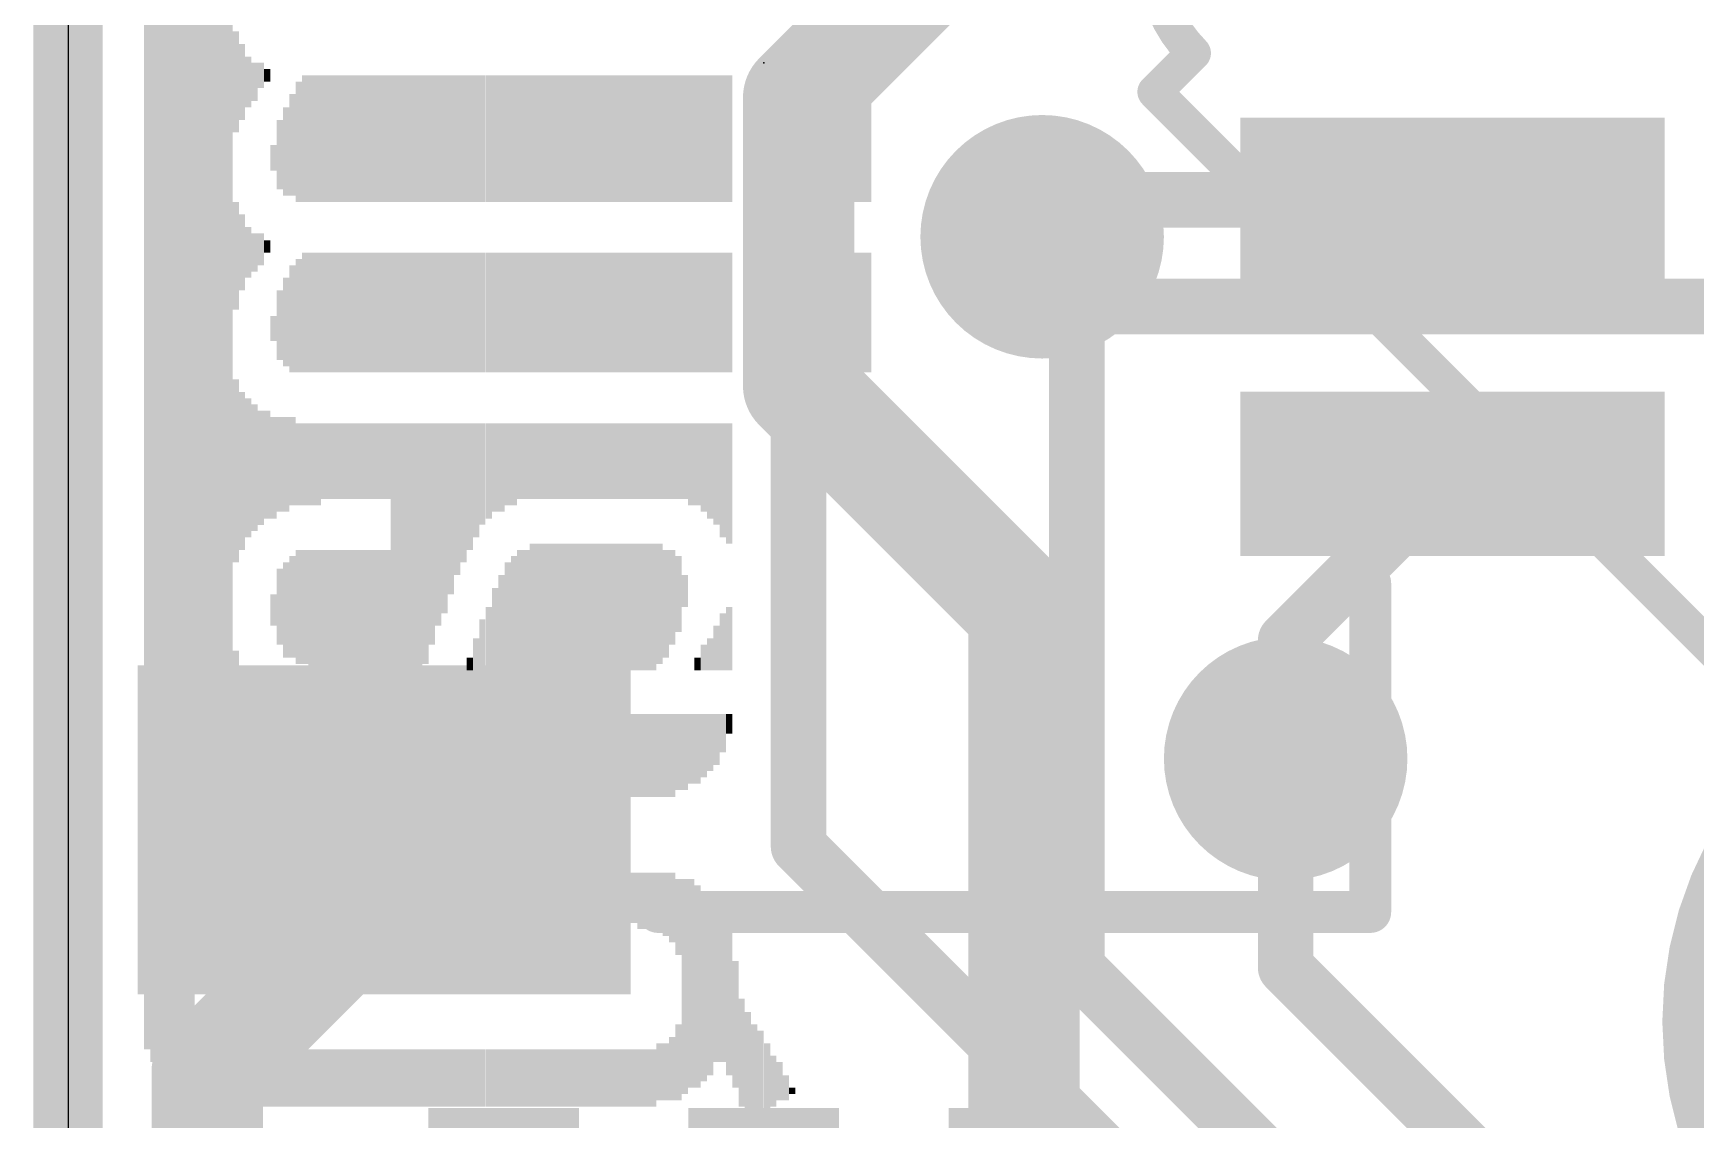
# Model space of a CAD drawing. Extents: x -0.1 to 25.5, y -0.1 to 25.5.
# Drawn here: x -0.13 to 5.94, y 8.84 to 12.81 of the extents above; entities that cross this region are included whole.
import ezdxf

# ---------------------------------------------------------------- set-up
doc = ezdxf.new("R2010")
doc.units = 0
for name, color, linetype in [('1', 12, 'CONTINUOUS'), ('16', 132, 'CONTINUOUS'), ('17', 110, 'CONTINUOUS'), ('18', 110, 'CONTINUOUS'), ('20', 53, 'CONTINUOUS'), ('21', 40, 'CONTINUOUS'), ('22', 6, 'CONTINUOUS'), ('23', 53, 'CONTINUOUS')]:
    doc.layers.add(name, color=color, linetype=linetype)

# ---------------------------------------------------------------- blocks, each defined once
blk = doc.blocks.new('RECT')
blk.add_solid([(-0.5, -0.5), (0.5, -0.5), (-0.5, 0.5), (0.5, 0.5)])
blk = doc.blocks.new('LONGP100')
at = {"const_width": 1}
blk.add_lwpolyline([(-0.5, 0), (0.5, 0)], dxfattribs=at)
at = {"const_width": 0.5}
for points in [[(-0.5, 0.25, 1), (-0.5, -0.25)], [(0.5, -0.25, 1), (0.5, 0.25)]]:
    blk.add_lwpolyline(points, format="xyb", dxfattribs=at)
blk = doc.blocks.new('ROUNDV')
at = {"const_width": 0.5}
blk.add_lwpolyline([(0, -0.25, 1), (0, 0.25, 1), (0, -0.25)], format="xyb", dxfattribs=at)

msp = doc.modelspace()

# ---------------------------------------------------------------- linework, layer by layer
at = {"layer": '1'}
for points, const_width in [([(0, 0), (0, 25.4)], 0.254), ([(2.667, 12.573), (3.294, 13.2)], 0.4064), ([(2.667, 11.5211), (2.667, 12.573)], 0.4064), ([(3.691, 12.2), (3.556, 12.065)], 0.2032), ([(5.054, 12.2), (3.691, 12.2)], 0.2032), ([(3.49, 10.6981), (2.667, 11.5211)], 0.4064), ([(5.054, 11.2), (4.445, 10.591)], 0.2032), ([(3.49, 8.2851), (3.49, 10.6981)], 0.4064), ([(4.445, 10.591), (4.445, 10.16)], 0.2032), ([(1.154, 9.9), (1.154, 9.663)], 0.4064), ([(1.154, 9.663), (0.508, 9.017)], 0.4064), ([(0.508, 9.017), (0.508, 8.636)], 0.4064)]:
    msp.add_lwpolyline(points, dxfattribs=dict(at, const_width=const_width))
for points, const_width in [([(2.7686, 12.573, 1), (2.5654, 12.573)], 0.2032), ([(2.5952, 12.6448, 1), (2.7388, 12.5012)], 0.2032), ([(3.691, 12.2508, 1), (3.691, 12.1492)], 0.1016), ([(3.7269, 12.1641, 1), (3.6551, 12.2359)], 0.1016), ([(5.054, 12.1492, 1), (5.054, 12.2508)], 0.1016), ([(3.5201, 12.1009, 1), (3.5919, 12.0291)], 0.1016), ([(2.7388, 11.5929, 1), (2.5952, 11.4493)], 0.2032), ([(2.5654, 11.5211, 1), (2.7686, 11.5211)], 0.2032), ([(5.0899, 11.1641, 1), (5.0181, 11.2359)], 0.1016), ([(3.5916, 10.6981, 1), (3.3884, 10.6981)], 0.2032), ([(3.4182, 10.6263, 1), (3.5618, 10.7699)], 0.2032), ([(4.4958, 10.591, 1), (4.3942, 10.591)], 0.1016), ([(4.4091, 10.6269, 1), (4.4809, 10.5551)], 0.1016), ([(4.3942, 10.16, 1), (4.4958, 10.16)], 0.1016), ([(1.2556, 9.9, 1), (1.0524, 9.9)], 0.2032), ([(1.2258, 9.5912, 1), (1.0822, 9.7348)], 0.2032), ([(1.0524, 9.663, 1), (1.2556, 9.663)], 0.2032), ([(0.6096, 9.017, 1), (0.4064, 9.017)], 0.2032), ([(0.4362, 9.0888, 1), (0.5798, 8.9452)], 0.2032)]:
    msp.add_lwpolyline(points, format="xyb", dxfattribs=dict(at, const_width=const_width))
at = {"layer": '16'}
for points, const_width in [([(0, 0), (0, 25.4)], 0.254), ([(2.921, 15.494), (2.921, 12.7)], 0.2032), ([(2.921, 12.7), (2.667, 12.446)], 0.2032), ([(2.667, 12.446), (2.667, 9.8393)], 0.2032), ([(3.556, 12.065), (3.683, 11.938)], 0.2032), ([(3.556, 12.065), (3.81, 11.811)], 0.2032), ([(3.683, 11.938), (3.683, 9.398)], 0.2032), ([(8.128, 11.811), (3.81, 11.811)], 0.2032), ([(4.445, 10.16), (4.445, 9.398)], 0.2032), ([(2.667, 9.8393), (6.604, 5.9023)], 0.2032), ([(3.683, 9.398), (8.89, 4.191)], 0.2032), ([(4.445, 9.398), (11.303, 2.54)], 0.2032)]:
    msp.add_lwpolyline(points, dxfattribs=dict(at, const_width=const_width))
at = {"layer": '16', "const_width": 0.1016}
for points in [[(2.8702, 12.7, 1), (2.9718, 12.7)], [(2.9569, 12.6641, 1), (2.8851, 12.7359)], [(2.7178, 12.446, 1), (2.6162, 12.446)], [(2.6311, 12.4819, 1), (2.7029, 12.4101)], [(3.5919, 12.1009, 1), (3.5201, 12.0291)], [(3.5919, 12.1009, 1), (3.5201, 12.0291)], [(3.7338, 11.938, 1), (3.6322, 11.938)], [(3.6471, 11.9021, 1), (3.7189, 11.9739)], [(3.81, 11.8618, 1), (3.81, 11.7602)], [(3.7741, 11.7751, 1), (3.8459, 11.8469)], [(4.4958, 10.16, 1), (4.3942, 10.16)], [(2.7029, 9.8752, 1), (2.6311, 9.8033)], [(2.6162, 9.8393, 1), (2.7178, 9.8393)], [(3.7189, 9.4339, 1), (3.6471, 9.3621)], [(4.4809, 9.4339, 1), (4.4091, 9.3621)], [(3.6322, 9.398, 1), (3.7338, 9.398)], [(4.3942, 9.398, 1), (4.4958, 9.398)]]:
    msp.add_lwpolyline(points, format="xyb", dxfattribs=at)
at = {"layer": '20'}
msp.add_line((0, 22.86), (0, 2.54), dxfattribs=at)
at = {"layer": '21', "const_width": 0.1524}
for points in [[(0.454, 14.8), (0.454, 10.6)], [(4.754, 10.8), (4.754, 9.6)], [(4.754, 9.6), (2.154, 9.6)]]:
    msp.add_lwpolyline(points, dxfattribs=at)
at = {"layer": '21', "const_width": 0.0762}
for points in [[(4.7921, 10.8, 1), (4.7159, 10.8)], [(0.4159, 10.6, 1), (0.4921, 10.6)], [(2.154, 9.6381, 1), (2.154, 9.5619)], [(4.754, 9.5619, 1), (4.754, 9.6381)], [(4.7159, 9.6, 1), (4.7921, 9.6)]]:
    msp.add_lwpolyline(points, format="xyb", dxfattribs=at)
at = {"layer": '22'}
for points, const_width in [([(4.1087, 13.4425, 0.4142), (4.1087, 12.7354)], 0.127), ([(4.1311, 12.7129, 1), (4.0862, 12.7578)], 0.0635), ([(4.0862, 12.7129, 1), (4.1311, 12.7578)], 0.0635), ([(3.9897, 12.6164, 1), (3.9448, 12.5715)], 0.0635), ([(3.9448, 12.6164, 1), (3.9897, 12.5715)], 0.0635)]:
    msp.add_lwpolyline(points, format="xyb", dxfattribs=dict(at, const_width=const_width))
at = {"layer": '22', "const_width": 0.127}
for points in [[(4.1087, 12.7354), (3.9672, 12.5939)], [(3.9672, 12.5939), (12.5939, 3.9672)]]:
    msp.add_lwpolyline(points, dxfattribs=at)
at = {"layer": '23'}
msp.add_point((2.54, 12.7), dxfattribs=at)

# ---------------------------------------------------------------- block references
at = {"layer": '1'}
for p, xscale, yscale in [((5.054, 12.2), 1.55, 0.6), ((5.054, 11.2), 1.55, 0.6), ((1.154, 9.9), 1.8, 1.2)]:
    msp.add_blockref('RECT', p, dxfattribs=dict(at, xscale=xscale, yscale=yscale))
at = {"layer": '1', "xscale": 0.55, "yscale": 1.2, "rotation": 180}
for p in [(1.59, 8.2851), (2.54, 8.2851), (3.49, 8.2851)]:
    msp.add_blockref('RECT', p, dxfattribs=at)
at = {"layer": '17', "xscale": 2.8, "yscale": 2.8, "rotation": 315}
msp.add_blockref('LONGP100', (8.2099, 8.2099), dxfattribs=at)
msp.add_blockref('LONGP100', (8.2099, 8.2099), dxfattribs=at)
at = {"layer": '18', "xscale": 0.889, "yscale": 0.889}
for p in [(3.556, 12.065), (3.556, 12.065), (4.445, 10.16), (4.445, 10.16)]:
    msp.add_blockref('ROUNDV', p, dxfattribs=at)
at = {"layer": '22', "rotation": 270}
for p, xscale, yscale in [((0.2887, 12.8956), 5.2883, 0.0231), ((0.3118, 12.8613), 5.3569, 0.0231), ((0.3349, 12.8384), 5.4026, 0.0231), ((0.358, 12.827), 5.4254, 0.0231), ((0.381, 12.8156), 5.4483, 0.0229), ((0.404, 12.8041), 5.4712, 0.0231), ((0.4271, 12.8041), 5.4712, 0.0231), ((0.4502, 12.7927), 5.494, 0.0231), ((0.4733, 12.7927), 5.494, 0.0231), ((0.4964, 12.78), 5.5194, 0.0231), ((0.5196, 12.78), 5.5194, 0.0231), ((0.5427, 12.78), 5.5194, 0.0231), ((0.5658, 12.78), 5.5194, 0.0231), ((0.5889, 12.78), 5.5194, 0.0231), ((0.612, 12.6302), 0.3683, 0.0231), ((0.635, 12.6302), 0.2769, 0.0229), ((0.658, 12.6302), 0.1854, 0.0231), ((0.6811, 12.6302), 0.1397, 0.0231), ((0.7042, 12.6543), 0.0914, 0.0231), ((0.7273, 12.6543), 0.0457, 0.0231), ((0.8429, 12.4117), 0.4394, 0.0231), ((0.866, 12.4231), 0.4623, 0.0231), ((0.889, 12.4231), 0.4623, 0.0229), ((0.912, 12.4231), 0.4623, 0.0231), ((0.9351, 12.4231), 0.4623, 0.0231), ((0.9582, 12.4231), 0.4623, 0.0231), ((0.9813, 12.4231), 0.4623, 0.0231), ((1.0044, 12.4231), 0.4623, 0.0231), ((1.0276, 12.4231), 0.4623, 0.0231), ((1.0507, 12.4231), 0.4623, 0.0231), ((1.0738, 12.4231), 0.4623, 0.0231), ((1.0969, 12.4231), 0.4623, 0.0231), ((1.12, 12.4231), 0.4623, 0.0231), ((1.143, 12.4231), 0.4623, 0.0229), ((1.166, 12.4231), 0.4623, 0.0231), ((1.1891, 12.4231), 0.4623, 0.0231), ((1.2122, 12.4231), 0.4623, 0.0231), ((1.2353, 12.4231), 0.4623, 0.0231), ((1.2584, 12.4231), 0.4623, 0.0231), ((1.2816, 12.4231), 0.4623, 0.0231), ((1.3047, 12.4231), 0.4623, 0.0231), ((1.3278, 12.4231), 0.4623, 0.0231), ((1.3509, 12.4231), 0.4623, 0.0231), ((1.374, 12.4231), 0.4623, 0.0231), ((1.397, 12.4231), 0.4623, 0.0229), ((1.42, 12.4231), 0.4623, 0.0231), ((1.4431, 12.4231), 0.4623, 0.0231), ((1.4662, 12.4231), 0.4623, 0.0231), ((1.4893, 12.4231), 0.4623, 0.0231), ((1.5124, 12.4231), 0.4623, 0.0231), ((1.5356, 12.4231), 0.4623, 0.0231), ((1.5587, 12.4231), 0.4623, 0.0231), ((1.5818, 12.4231), 0.4623, 0.0231), ((1.6049, 12.4231), 0.4623, 0.0231), ((1.628, 12.4231), 0.4623, 0.0231), ((1.651, 12.4231), 0.4623, 0.0229), ((1.674, 12.4231), 0.4623, 0.0231), ((1.6971, 12.4231), 0.4623, 0.0231), ((1.7202, 12.4231), 0.4623, 0.0231), ((1.7433, 12.4231), 0.4623, 0.0231), ((1.7664, 12.4231), 0.4623, 0.0231), ((1.7896, 12.4231), 0.4623, 0.0231), ((1.8127, 12.4231), 0.4623, 0.0231), ((1.8358, 12.4231), 0.4623, 0.0231), ((1.8589, 12.4231), 0.4623, 0.0231), ((1.882, 12.4231), 0.4623, 0.0231), ((1.905, 12.4231), 0.4623, 0.0229), ((1.928, 12.4231), 0.4623, 0.0231), ((1.9511, 12.4231), 0.4623, 0.0231), ((1.9742, 12.4231), 0.4623, 0.0231), ((1.9973, 12.4231), 0.4623, 0.0231), ((2.0204, 12.4231), 0.4623, 0.0231), ((2.0436, 12.4231), 0.4623, 0.0231), ((2.0667, 12.4231), 0.4623, 0.0231), ((2.0898, 12.4231), 0.4623, 0.0231), ((2.1129, 12.4231), 0.4623, 0.0231), ((2.136, 12.4231), 0.4623, 0.0231), ((2.159, 12.4231), 0.4623, 0.0229), ((2.182, 12.4231), 0.4623, 0.0231), ((2.2051, 12.4231), 0.4623, 0.0231), ((2.2282, 12.4231), 0.4623, 0.0231), ((2.2513, 12.4231), 0.4623, 0.0231), ((2.2744, 12.4231), 0.4623, 0.0231), ((2.2976, 12.4231), 0.4623, 0.0231), ((2.3207, 12.4231), 0.4623, 0.0231), ((2.3438, 12.4231), 0.4623, 0.0231), ((2.3669, 12.4231), 0.4623, 0.0231), ((2.39, 12.4231), 0.4623, 0.0231), ((2.413, 12.4231), 0.4623, 0.0229), ((2.5053, 12.4231), 0.4623, 0.0231), ((2.5284, 12.4231), 0.4623, 0.0231), ((2.5516, 12.4231), 0.4623, 0.0231), ((2.5747, 12.4231), 0.4623, 0.0231), ((2.5978, 12.4231), 0.4623, 0.0231), ((2.6209, 12.4231), 0.4623, 0.0231), ((2.644, 12.4231), 0.4623, 0.0231), ((2.667, 12.4231), 0.4623, 0.0229), ((2.69, 12.4231), 0.4623, 0.0231), ((2.7131, 12.4231), 0.4623, 0.0231), ((2.7362, 12.4231), 0.4623, 0.0231), ((2.7593, 12.4231), 0.4623, 0.0231), ((2.7824, 12.4231), 0.4623, 0.0231), ((2.8056, 12.4231), 0.4623, 0.0231), ((2.8287, 12.4231), 0.4623, 0.0231), ((2.8518, 12.4231), 0.4623, 0.0231), ((2.8749, 12.4231), 0.4623, 0.0231), ((2.898, 12.4231), 0.4623, 0.0231), ((2.921, 12.4231), 0.4623, 0.0229), ((0.8198, 12.4003), 0.3708, 0.0231), ((0.7967, 12.3762), 0.3226, 0.0231), ((0.7736, 12.3647), 0.254, 0.0231), ((0.7504, 12.3533), 0.094, 0.0231), ((0.612, 11.9952), 0.3937, 0.0231), ((0.635, 12.0079), 0.2769, 0.0229), ((0.658, 12.0079), 0.1854, 0.0231), ((0.6811, 12.0079), 0.1397, 0.0231), ((0.7042, 12.0193), 0.1168, 0.0231), ((0.7273, 12.0294), 0.0457, 0.0231), ((0.8198, 11.7653), 0.3912, 0.0231), ((0.8429, 11.7767), 0.414, 0.0231), ((0.866, 11.7881), 0.4369, 0.0231), ((0.889, 11.7881), 0.4369, 0.0229), ((0.912, 11.7881), 0.4369, 0.0231), ((0.9351, 11.7881), 0.4369, 0.0231), ((0.9582, 11.7881), 0.4369, 0.0231), ((0.9813, 11.7881), 0.4369, 0.0231), ((1.0044, 11.7881), 0.4369, 0.0231), ((1.0276, 11.7881), 0.4369, 0.0231), ((1.0507, 11.7881), 0.4369, 0.0231), ((1.0738, 11.7881), 0.4369, 0.0231), ((1.0969, 11.7881), 0.4369, 0.0231), ((1.12, 11.7881), 0.4369, 0.0231), ((1.143, 11.7881), 0.4369, 0.0229), ((1.166, 11.7881), 0.4369, 0.0231), ((1.1891, 11.7881), 0.4369, 0.0231), ((1.2122, 11.7881), 0.4369, 0.0231), ((1.2353, 11.7881), 0.4369, 0.0231), ((1.2584, 11.7881), 0.4369, 0.0231), ((1.2816, 11.7881), 0.4369, 0.0231), ((1.3047, 11.7881), 0.4369, 0.0231), ((1.3278, 11.7881), 0.4369, 0.0231), ((1.3509, 11.7881), 0.4369, 0.0231), ((1.374, 11.7881), 0.4369, 0.0231), ((1.397, 11.7881), 0.4369, 0.0229), ((1.42, 11.7881), 0.4369, 0.0231), ((1.4431, 11.7881), 0.4369, 0.0231), ((1.4662, 11.7881), 0.4369, 0.0231), ((1.4893, 11.7881), 0.4369, 0.0231), ((1.5124, 11.7881), 0.4369, 0.0231), ((1.5356, 11.7881), 0.4369, 0.0231), ((1.5587, 11.7881), 0.4369, 0.0231), ((1.5818, 11.7881), 0.4369, 0.0231), ((1.6049, 11.7881), 0.4369, 0.0231), ((1.628, 11.7881), 0.4369, 0.0231), ((1.651, 11.7881), 0.4369, 0.0229), ((1.674, 11.7881), 0.4369, 0.0231), ((1.6971, 11.7881), 0.4369, 0.0231), ((1.7202, 11.7881), 0.4369, 0.0231), ((1.7433, 11.7881), 0.4369, 0.0231), ((1.7664, 11.7881), 0.4369, 0.0231), ((1.7896, 11.7881), 0.4369, 0.0231), ((1.8127, 11.7881), 0.4369, 0.0231), ((1.8358, 11.7881), 0.4369, 0.0231), ((1.8589, 11.7881), 0.4369, 0.0231), ((1.882, 11.7881), 0.4369, 0.0231), ((1.905, 11.7881), 0.4369, 0.0229), ((1.928, 11.7881), 0.4369, 0.0231), ((1.9511, 11.7881), 0.4369, 0.0231), ((1.9742, 11.7881), 0.4369, 0.0231), ((1.9973, 11.7881), 0.4369, 0.0231), ((2.0204, 11.7881), 0.4369, 0.0231), ((2.0436, 11.7881), 0.4369, 0.0231), ((2.0667, 11.7881), 0.4369, 0.0231), ((2.0898, 11.7881), 0.4369, 0.0231), ((2.1129, 11.7881), 0.4369, 0.0231), ((2.136, 11.7881), 0.4369, 0.0231), ((2.159, 11.7881), 0.4369, 0.0229), ((2.182, 11.7881), 0.4369, 0.0231), ((2.2051, 11.7881), 0.4369, 0.0231), ((2.2282, 11.7881), 0.4369, 0.0231), ((2.2513, 11.7881), 0.4369, 0.0231), ((2.2744, 11.7881), 0.4369, 0.0231), ((2.2976, 11.7881), 0.4369, 0.0231), ((2.3207, 11.7881), 0.4369, 0.0231), ((2.3438, 11.7881), 0.4369, 0.0231), ((2.3669, 11.7881), 0.4369, 0.0231), ((2.39, 11.7881), 0.4369, 0.0231), ((2.413, 11.7881), 0.4369, 0.0229), ((2.5053, 11.7881), 0.4369, 0.0231), ((2.5284, 11.7881), 0.4369, 0.0231), ((2.5516, 11.7881), 0.4369, 0.0231), ((2.5747, 11.7881), 0.4369, 0.0231), ((2.5978, 11.7881), 0.4369, 0.0231), ((2.6209, 11.7881), 0.4369, 0.0231), ((2.644, 11.7881), 0.4369, 0.0231), ((2.667, 11.7881), 0.4369, 0.0229), ((2.69, 11.7881), 0.4369, 0.0231), ((2.7131, 11.7881), 0.4369, 0.0231), ((2.7362, 11.7881), 0.4369, 0.0231), ((2.7593, 11.7881), 0.4369, 0.0231), ((2.7824, 11.7881), 0.4369, 0.0231), ((2.8056, 11.7881), 0.4369, 0.0231), ((2.8287, 11.7881), 0.4369, 0.0231), ((2.8518, 11.7881), 0.4369, 0.0231), ((2.8749, 11.7881), 0.4369, 0.0231), ((2.898, 11.7881), 0.4369, 0.0231), ((2.921, 11.7881), 0.4369, 0.0229), ((0.7967, 11.7538), 0.3226, 0.0231), ((0.7736, 11.7424), 0.254, 0.0231), ((0.7504, 11.7297), 0.0914, 0.0231), ((0.612, 11.2103), 0.668, 0.0231), ((0.635, 11.2103), 0.5766, 0.0229), ((0.658, 11.2217), 0.508, 0.0231), ((0.6811, 11.2217), 0.4623, 0.0231), ((0.7042, 11.2217), 0.4166, 0.0231), ((0.7273, 11.2332), 0.3937, 0.0231), ((0.7504, 11.2217), 0.3708, 0.0231), ((0.7736, 11.2344), 0.3454, 0.0231), ((0.7967, 11.2344), 0.3454, 0.0231), ((0.8198, 11.2459), 0.3226, 0.0231), ((0.8429, 11.2344), 0.2997, 0.0231), ((0.866, 11.2344), 0.2997, 0.0231), ((0.889, 11.2344), 0.2997, 0.0229), ((0.912, 11.2344), 0.2997, 0.0231), ((0.9351, 11.2459), 0.2769, 0.0231), ((0.9582, 11.2459), 0.2769, 0.0231), ((0.9813, 11.2459), 0.2769, 0.0231), ((1.0044, 11.2459), 0.2769, 0.0231), ((1.0276, 11.2459), 0.2769, 0.0231), ((1.0507, 11.2459), 0.2769, 0.0231), ((1.0738, 11.2459), 0.2769, 0.0231), ((1.0969, 11.2459), 0.2769, 0.0231), ((1.12, 11.2459), 0.2769, 0.0231), ((1.143, 11.2459), 0.2769, 0.0229), ((1.166, 11.2459), 0.2769, 0.0231), ((1.1891, 10.9334), 0.9017, 0.0231), ((1.2122, 10.9334), 0.9017, 0.0231), ((1.2353, 10.9334), 0.9017, 0.0231), ((1.2584, 10.9334), 0.9017, 0.0231), ((1.2816, 10.9334), 0.9017, 0.0231), ((1.3047, 10.9449), 0.8788, 0.0231), ((1.3278, 10.9804), 0.8077, 0.0231), ((1.3509, 11.0147), 0.7391, 0.0231), ((1.374, 11.0376), 0.6934, 0.0231), ((1.397, 11.0719), 0.6248, 0.0229), ((1.42, 11.1074), 0.5537, 0.0231), ((1.4431, 11.1303), 0.508, 0.0231), ((1.4662, 11.1531), 0.4623, 0.0231), ((1.4893, 11.176), 0.4166, 0.0231), ((1.5124, 11.1989), 0.3708, 0.0231), ((1.5356, 11.2103), 0.348, 0.0231), ((1.5587, 11.223), 0.3226, 0.0231), ((1.5818, 11.223), 0.3226, 0.0231), ((1.6049, 11.2344), 0.2997, 0.0231), ((1.628, 11.2344), 0.2997, 0.0231), ((1.651, 11.2459), 0.2769, 0.0229), ((1.674, 11.2459), 0.2769, 0.0231), ((1.6971, 11.2459), 0.2769, 0.0231), ((1.7202, 11.2459), 0.2769, 0.0231), ((1.7433, 11.2459), 0.2769, 0.0231), ((1.7664, 11.2459), 0.2769, 0.0231), ((1.7896, 11.2459), 0.2769, 0.0231), ((1.8127, 11.2459), 0.2769, 0.0231), ((1.8358, 11.2459), 0.2769, 0.0231), ((1.8589, 11.2459), 0.2769, 0.0231), ((1.882, 11.2459), 0.2769, 0.0231), ((1.905, 11.2459), 0.2769, 0.0229), ((1.928, 11.2459), 0.2769, 0.0231), ((1.9511, 11.2459), 0.2769, 0.0231), ((1.9742, 11.2459), 0.2769, 0.0231), ((1.9973, 11.2459), 0.2769, 0.0231), ((2.0204, 11.2459), 0.2769, 0.0231), ((2.0436, 11.2459), 0.2769, 0.0231), ((2.0667, 11.2459), 0.2769, 0.0231), ((2.0898, 11.2459), 0.2769, 0.0231), ((2.1129, 11.2459), 0.2769, 0.0231), ((2.136, 11.2459), 0.2769, 0.0231), ((2.159, 11.2459), 0.2769, 0.0229), ((2.182, 11.2459), 0.2769, 0.0231), ((2.2051, 11.2459), 0.2769, 0.0231), ((2.2282, 11.2459), 0.2769, 0.0231), ((2.2513, 11.2459), 0.2769, 0.0231), ((2.2744, 11.2344), 0.2997, 0.0231), ((2.2976, 11.2344), 0.2997, 0.0231), ((2.3207, 11.223), 0.3226, 0.0231), ((2.3438, 11.2103), 0.348, 0.0231), ((2.3669, 11.1989), 0.3708, 0.0231), ((2.39, 11.176), 0.4166, 0.0231), ((2.413, 11.1646), 0.4394, 0.0229), ((1.6971, 10.7137), 0.4623, 0.0231), ((1.7202, 10.7137), 0.4623, 0.0231), ((1.7433, 10.7137), 0.4623, 0.0231), ((1.7664, 10.7137), 0.4623, 0.0231), ((1.7896, 10.7137), 0.4623, 0.0231), ((1.8127, 10.7137), 0.4623, 0.0231), ((1.8358, 10.7137), 0.4623, 0.0231), ((1.8589, 10.7137), 0.4623, 0.0231), ((1.882, 10.7137), 0.4623, 0.0231), ((1.905, 10.7137), 0.4623, 0.0229), ((1.928, 10.7137), 0.4623, 0.0231), ((1.9511, 10.7137), 0.4623, 0.0231), ((1.9742, 10.7137), 0.4623, 0.0231), ((1.9973, 10.7137), 0.4623, 0.0231), ((2.0204, 10.7137), 0.4623, 0.0231), ((2.0436, 10.7137), 0.4623, 0.0231), ((2.0667, 10.7137), 0.4623, 0.0231), ((2.0898, 10.7137), 0.4623, 0.0231), ((2.1129, 10.7137), 0.4623, 0.0231), ((2.136, 10.7137), 0.4623, 0.0231), ((2.159, 10.7252), 0.4394, 0.0229), ((0.7967, 10.7023), 0.348, 0.0231), ((0.8198, 10.7137), 0.3708, 0.0231), ((0.8429, 10.7137), 0.4166, 0.0231), ((0.866, 10.7137), 0.4166, 0.0231), ((0.889, 10.7023), 0.4394, 0.0229), ((0.912, 10.7023), 0.4394, 0.0231), ((0.9351, 10.7023), 0.4394, 0.0231), ((0.9582, 10.7023), 0.4394, 0.0231), ((0.9813, 10.7023), 0.4394, 0.0231), ((1.0044, 10.7023), 0.4394, 0.0231), ((1.0276, 10.7023), 0.4394, 0.0231), ((1.0507, 10.7023), 0.4394, 0.0231), ((1.0738, 10.7023), 0.4394, 0.0231), ((1.0969, 10.7023), 0.4394, 0.0231), ((1.12, 10.7023), 0.4394, 0.0231), ((1.143, 10.7023), 0.4394, 0.0229), ((1.166, 10.7023), 0.4394, 0.0231), ((1.6049, 10.6794), 0.3937, 0.0231), ((1.628, 10.6909), 0.4166, 0.0231), ((1.651, 10.7023), 0.4394, 0.0229), ((1.674, 10.7023), 0.4394, 0.0231), ((2.182, 10.7252), 0.3937, 0.0231), ((2.2051, 10.7493), 0.3454, 0.0231), ((2.2282, 10.7607), 0.2769, 0.0231), ((0.7736, 10.715), 0.2769, 0.0231), ((1.5818, 10.6566), 0.348, 0.0231), ((2.2513, 10.7721), 0.1168, 0.0231), ((0.7504, 10.7023), 0.1143, 0.0231), ((1.5587, 10.6324), 0.2997, 0.0231), ((1.5356, 10.5982), 0.2311, 0.0231), ((2.39, 10.5867), 0.2083, 0.0231), ((2.413, 10.5982), 0.2311, 0.0229), ((1.5124, 10.5753), 0.1854, 0.0231), ((2.3669, 10.5639), 0.1626, 0.0231), ((1.4893, 10.541), 0.1168, 0.0231), ((2.3207, 10.5296), 0.094, 0.0231), ((2.3438, 10.541), 0.1168, 0.0231), ((0.612, 10.287), 0.5334, 0.0231), ((1.4662, 10.5054), 0.0457, 0.0231), ((2.2976, 10.5054), 0.0457, 0.0231), ((0.635, 10.2514), 0.4623, 0.0229), ((0.658, 10.24), 0.4394, 0.0231), ((0.6811, 10.2172), 0.3937, 0.0231), ((0.7042, 10.2057), 0.3708, 0.0231), ((0.7273, 10.2057), 0.3708, 0.0231), ((0.7504, 10.1943), 0.348, 0.0231), ((0.7736, 10.1943), 0.348, 0.0231), ((0.7967, 10.1829), 0.3251, 0.0231), ((0.8198, 10.1829), 0.3251, 0.0231), ((0.8429, 10.1829), 0.3251, 0.0231), ((0.866, 10.1714), 0.3023, 0.0231), ((0.889, 10.1714), 0.3023, 0.0229), ((0.912, 10.1714), 0.3023, 0.0231), ((0.9351, 10.1714), 0.3023, 0.0231), ((0.9582, 10.1714), 0.3023, 0.0231), ((0.9813, 10.1714), 0.3023, 0.0231), ((1.0044, 10.1714), 0.3023, 0.0231), ((1.0276, 10.1714), 0.3023, 0.0231), ((1.0507, 10.1714), 0.3023, 0.0231), ((1.0738, 10.1714), 0.3023, 0.0231), ((1.0969, 10.1714), 0.3023, 0.0231), ((1.12, 10.1714), 0.3023, 0.0231), ((1.143, 10.1714), 0.3023, 0.0229), ((1.166, 10.1714), 0.3023, 0.0231), ((1.1891, 10.1714), 0.3023, 0.0231), ((1.2122, 10.1714), 0.3023, 0.0231), ((1.2353, 10.1714), 0.3023, 0.0231), ((1.2584, 10.1714), 0.3023, 0.0231), ((1.2816, 10.1714), 0.3023, 0.0231), ((1.3047, 10.1714), 0.3023, 0.0231), ((1.3278, 10.1714), 0.3023, 0.0231), ((1.3509, 10.1714), 0.3023, 0.0231), ((1.374, 10.1714), 0.3023, 0.0231), ((1.397, 10.1714), 0.3023, 0.0229), ((1.42, 10.1714), 0.3023, 0.0231), ((1.4431, 10.1714), 0.3023, 0.0231), ((1.4662, 10.1714), 0.3023, 0.0231), ((1.4893, 10.1714), 0.3023, 0.0231), ((1.5124, 10.1714), 0.3023, 0.0231), ((1.5356, 10.1714), 0.3023, 0.0231), ((1.5587, 10.1714), 0.3023, 0.0231), ((1.5818, 10.1714), 0.3023, 0.0231), ((1.6049, 10.1714), 0.3023, 0.0231), ((1.628, 10.1714), 0.3023, 0.0231), ((1.651, 10.1714), 0.3023, 0.0229), ((1.674, 10.1714), 0.3023, 0.0231), ((1.6971, 10.1714), 0.3023, 0.0231), ((1.7202, 10.1714), 0.3023, 0.0231), ((1.7433, 10.1714), 0.3023, 0.0231), ((1.7664, 10.1714), 0.3023, 0.0231), ((1.7896, 10.1714), 0.3023, 0.0231), ((1.8127, 10.1714), 0.3023, 0.0231), ((1.8358, 10.1714), 0.3023, 0.0231), ((1.8589, 10.1714), 0.3023, 0.0231), ((1.882, 10.1714), 0.3023, 0.0231), ((1.905, 10.1714), 0.3023, 0.0229), ((1.928, 10.1714), 0.3023, 0.0231), ((1.9511, 10.1714), 0.3023, 0.0231), ((1.9742, 10.1714), 0.3023, 0.0231), ((1.9973, 10.1714), 0.3023, 0.0231), ((2.0204, 10.1714), 0.3023, 0.0231), ((2.0436, 10.1714), 0.3023, 0.0231), ((2.0667, 10.1714), 0.3023, 0.0231), ((2.0898, 10.1714), 0.3023, 0.0231), ((2.1129, 10.1714), 0.3023, 0.0231), ((2.136, 10.1714), 0.3023, 0.0231), ((2.159, 10.1714), 0.3023, 0.0229), ((2.182, 10.1714), 0.3023, 0.0231), ((2.2051, 10.1714), 0.3023, 0.0231), ((2.2282, 10.1841), 0.2769, 0.0231), ((2.2513, 10.1841), 0.2769, 0.0231), ((2.2744, 10.1956), 0.254, 0.0231), ((2.2976, 10.1956), 0.254, 0.0231), ((2.3207, 10.207), 0.2311, 0.0231), ((2.3438, 10.2184), 0.2083, 0.0231), ((2.3669, 10.2299), 0.1854, 0.0231), ((2.39, 10.2527), 0.1397, 0.0231), ((2.413, 10.287), 0.0711, 0.0229), ((0.4502, 9.3167), 0.8077, 0.0231), ((0.4733, 9.5822), 0.2769, 0.0231), ((0.4964, 9.6164), 0.254, 0.0231), ((0.5196, 9.6279), 0.2311, 0.0231), ((0.5427, 9.6406), 0.2057, 0.0231), ((0.5658, 9.6406), 0.2057, 0.0231), ((0.5889, 9.6406), 0.2057, 0.0231), ((0.612, 9.6406), 0.2057, 0.0231), ((0.635, 9.6406), 0.2057, 0.0229), ((0.658, 9.652), 0.1829, 0.0231), ((0.6811, 9.652), 0.1829, 0.0231), ((0.7042, 9.652), 0.1829, 0.0231), ((0.7273, 9.652), 0.1829, 0.0231), ((0.7504, 9.652), 0.1829, 0.0231), ((0.7736, 9.652), 0.1829, 0.0231), ((0.7967, 9.652), 0.1829, 0.0231), ((0.8198, 9.652), 0.1829, 0.0231), ((0.8429, 9.652), 0.1829, 0.0231), ((0.866, 9.652), 0.1829, 0.0231), ((0.889, 9.652), 0.1829, 0.0229), ((0.912, 9.652), 0.1829, 0.0231), ((0.9351, 9.652), 0.1829, 0.0231), ((0.9582, 9.652), 0.1829, 0.0231), ((0.9813, 9.652), 0.1829, 0.0231), ((1.0044, 9.652), 0.1829, 0.0231), ((1.0276, 9.652), 0.1829, 0.0231), ((1.0507, 9.652), 0.1829, 0.0231), ((1.0738, 9.652), 0.1829, 0.0231), ((1.0969, 9.652), 0.1829, 0.0231), ((1.12, 9.652), 0.1829, 0.0231), ((1.143, 9.652), 0.1829, 0.0229), ((1.166, 9.652), 0.1829, 0.0231), ((1.1891, 9.652), 0.1829, 0.0231), ((1.2122, 9.652), 0.1829, 0.0231), ((1.2353, 9.652), 0.1829, 0.0231), ((1.2584, 9.652), 0.1829, 0.0231), ((1.2816, 9.652), 0.1829, 0.0231), ((1.3047, 9.652), 0.1829, 0.0231), ((1.3278, 9.652), 0.1829, 0.0231), ((1.3509, 9.652), 0.1829, 0.0231), ((1.374, 9.652), 0.1829, 0.0231), ((1.397, 9.652), 0.1829, 0.0229), ((1.42, 9.652), 0.1829, 0.0231), ((1.4431, 9.652), 0.1829, 0.0231), ((1.4662, 9.652), 0.1829, 0.0231), ((1.4893, 9.652), 0.1829, 0.0231), ((1.5124, 9.652), 0.1829, 0.0231), ((1.5356, 9.652), 0.1829, 0.0231), ((1.5587, 9.652), 0.1829, 0.0231), ((1.5818, 9.652), 0.1829, 0.0231), ((1.6049, 9.652), 0.1829, 0.0231), ((1.628, 9.652), 0.1829, 0.0231), ((1.651, 9.652), 0.1829, 0.0229), ((1.674, 9.652), 0.1829, 0.0231), ((1.6971, 9.652), 0.1829, 0.0231), ((1.7202, 9.652), 0.1829, 0.0231), ((1.7433, 9.652), 0.1829, 0.0231), ((1.7664, 9.652), 0.1829, 0.0231), ((1.7896, 9.652), 0.1829, 0.0231), ((1.8127, 9.652), 0.1829, 0.0231), ((1.8358, 9.652), 0.1829, 0.0231), ((1.8589, 9.652), 0.1829, 0.0231), ((1.882, 9.652), 0.1829, 0.0231), ((1.905, 9.652), 0.1829, 0.0229), ((1.928, 9.652), 0.1829, 0.0231), ((1.9511, 9.652), 0.1829, 0.0231), ((1.9742, 9.652), 0.1829, 0.0231), ((1.9973, 9.652), 0.1829, 0.0231), ((2.0204, 9.652), 0.1829, 0.0231), ((2.0436, 9.652), 0.1829, 0.0231), ((2.0667, 9.652), 0.1829, 0.0231), ((2.0898, 9.6406), 0.2057, 0.0231), ((2.1129, 9.6406), 0.2057, 0.0231), ((2.136, 9.6406), 0.2057, 0.0231), ((2.159, 9.6406), 0.2057, 0.0229), ((2.182, 9.6279), 0.2311, 0.0231), ((2.2051, 9.6164), 0.254, 0.0231), ((2.2282, 9.5822), 0.2769, 0.0231), ((2.2513, 9.3282), 0.7849, 0.0231), ((2.2744, 9.3396), 0.762, 0.0231), ((0.358, 9.3167), 0.6706, 0.0231), ((0.381, 9.3167), 0.7163, 0.0229), ((0.404, 9.3167), 0.762, 0.0231), ((0.4271, 9.3167), 0.762, 0.0231), ((2.2976, 9.3282), 0.7391, 0.0231), ((2.3207, 9.3282), 0.6934, 0.0231), ((2.3438, 9.3282), 0.6477, 0.0231), ((0.3118, 9.3294), 0.5537, 0.0231), ((0.3349, 9.3167), 0.6248, 0.0231), ((2.3669, 9.3408), 0.5766, 0.0231), ((2.39, 9.3294), 0.5537, 0.0231), ((0.2887, 9.318), 0.4394, 0.0231), ((2.413, 9.271), 0.5334, 0.0229), ((2.436, 9.1897), 0.4623, 0.0231), ((2.4591, 9.0869), 0.3937, 0.0231), ((2.4822, 9.0399), 0.3912, 0.0231), ((0.4733, 9.0513), 0.2769, 0.0231), ((2.2282, 9.0513), 0.2769, 0.0231), ((2.5053, 9.017), 0.3454, 0.0231), ((2.5284, 9.017), 0.2997, 0.0231), ((0.4964, 9.0284), 0.2311, 0.0231), ((0.5196, 9.0056), 0.2311, 0.0231), ((0.5427, 9.0056), 0.2311, 0.0231), ((2.159, 9.017), 0.2083, 0.0229), ((2.182, 9.017), 0.2083, 0.0231), ((2.2051, 9.0284), 0.2311, 0.0231), ((2.5516, 8.9941), 0.254, 0.0231), ((0.5658, 8.9941), 0.2083, 0.0231), ((0.5889, 8.9941), 0.2083, 0.0231), ((0.612, 8.9941), 0.2083, 0.0231), ((0.635, 8.9941), 0.2083, 0.0229), ((0.658, 8.9941), 0.2083, 0.0231), ((0.6811, 8.9941), 0.2083, 0.0231), ((0.7042, 8.9941), 0.2083, 0.0231), ((0.7273, 8.9941), 0.2083, 0.0231), ((0.7504, 8.9941), 0.2083, 0.0231), ((0.7736, 8.9941), 0.2083, 0.0231), ((0.7967, 8.9941), 0.2083, 0.0231), ((0.8198, 8.9941), 0.2083, 0.0231), ((0.8429, 8.9941), 0.2083, 0.0231), ((0.866, 8.9941), 0.2083, 0.0231), ((0.889, 8.9941), 0.2083, 0.0229), ((0.912, 8.9941), 0.2083, 0.0231), ((0.9351, 8.9941), 0.2083, 0.0231), ((0.9582, 8.9941), 0.2083, 0.0231), ((0.9813, 8.9941), 0.2083, 0.0231), ((1.0044, 8.9941), 0.2083, 0.0231), ((1.0276, 8.9941), 0.2083, 0.0231), ((1.0507, 8.9941), 0.2083, 0.0231), ((1.0738, 8.9941), 0.2083, 0.0231), ((1.0969, 8.9941), 0.2083, 0.0231), ((1.12, 8.9941), 0.2083, 0.0231), ((1.143, 8.9941), 0.2083, 0.0229), ((1.166, 8.9941), 0.2083, 0.0231), ((1.1891, 8.9941), 0.2083, 0.0231), ((1.2122, 8.9941), 0.2083, 0.0231), ((1.2353, 8.9941), 0.2083, 0.0231), ((1.2584, 8.9941), 0.2083, 0.0231), ((1.2816, 8.9941), 0.2083, 0.0231), ((1.3047, 8.9941), 0.2083, 0.0231), ((1.3278, 8.9941), 0.2083, 0.0231), ((1.3509, 8.9941), 0.2083, 0.0231), ((1.374, 8.9941), 0.2083, 0.0231), ((1.397, 8.9941), 0.2083, 0.0229), ((1.42, 8.9941), 0.2083, 0.0231), ((1.4431, 8.9941), 0.2083, 0.0231), ((1.4662, 8.9941), 0.2083, 0.0231), ((1.4893, 8.9941), 0.2083, 0.0231), ((1.5124, 8.9941), 0.2083, 0.0231), ((1.5356, 8.9941), 0.2083, 0.0231), ((1.5587, 8.9941), 0.2083, 0.0231), ((1.5818, 8.9941), 0.2083, 0.0231), ((1.6049, 8.9941), 0.2083, 0.0231), ((1.628, 8.9941), 0.2083, 0.0231), ((1.651, 8.9941), 0.2083, 0.0229), ((1.674, 8.9941), 0.2083, 0.0231), ((1.6971, 8.9941), 0.2083, 0.0231), ((1.7202, 8.9941), 0.2083, 0.0231), ((1.7433, 8.9941), 0.2083, 0.0231), ((1.7664, 8.9941), 0.2083, 0.0231), ((1.7896, 8.9941), 0.2083, 0.0231), ((1.8127, 8.9941), 0.2083, 0.0231), ((1.8358, 8.9941), 0.2083, 0.0231), ((1.8589, 8.9941), 0.2083, 0.0231), ((1.882, 8.9941), 0.2083, 0.0231), ((1.905, 8.9941), 0.2083, 0.0229), ((1.928, 8.9941), 0.2083, 0.0231), ((1.9511, 8.9941), 0.2083, 0.0231), ((1.9742, 8.9941), 0.2083, 0.0231), ((1.9973, 8.9941), 0.2083, 0.0231), ((2.0204, 8.9941), 0.2083, 0.0231), ((2.0436, 8.9941), 0.2083, 0.0231), ((2.0667, 8.9941), 0.2083, 0.0231), ((2.0898, 8.9941), 0.2083, 0.0231), ((2.1129, 8.9941), 0.2083, 0.0231), ((2.136, 8.9941), 0.2083, 0.0231), ((2.5747, 8.9827), 0.1854, 0.0231), ((2.5978, 8.9827), 0.1397, 0.0231), ((2.6209, 8.9586), 0.0914, 0.0231), ((2.644, 8.9472), 0.0229, 0.0231)]:
    msp.add_blockref('RECT', p, dxfattribs=dict(at, xscale=xscale, yscale=yscale))

doc.saveas('drawing.dxf')
